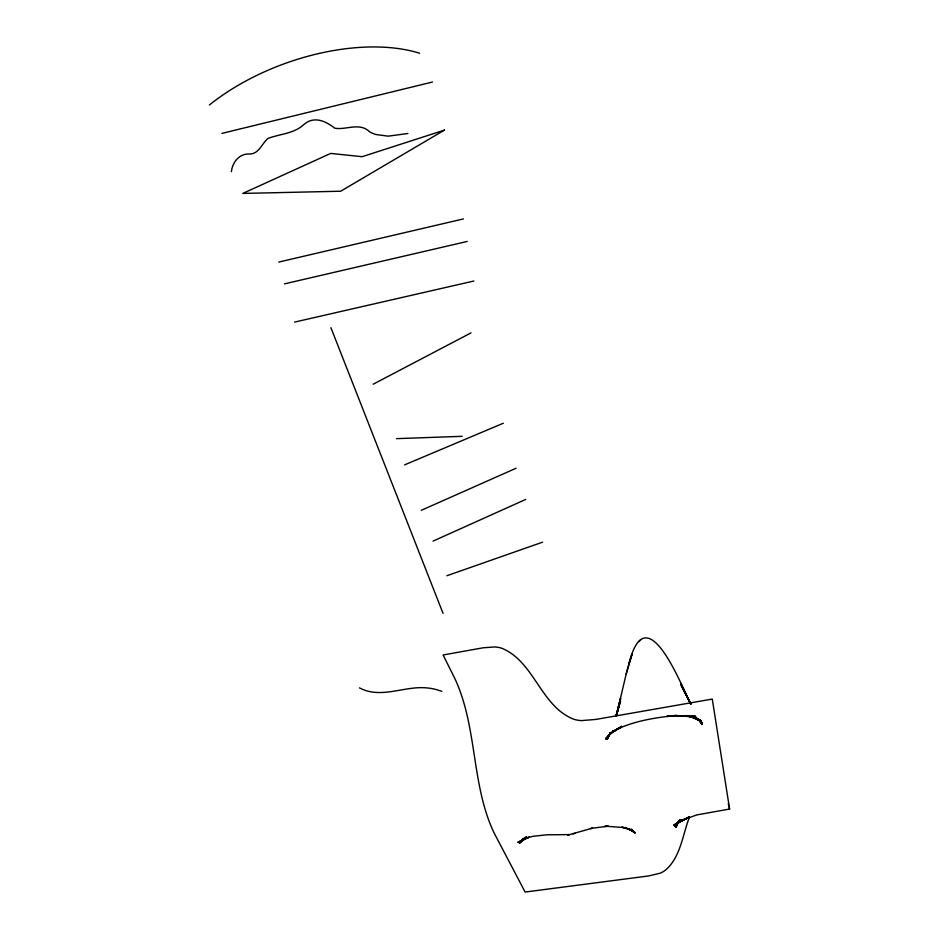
<?xml version="1.0" encoding="UTF-8"?>
<svg xmlns="http://www.w3.org/2000/svg" width="939" height="939" viewBox="0 0 939 939"><rect width="100%" height="100%" fill="white"/><g stroke="black" fill="none" stroke-linecap="round" stroke-linejoin="round"><path stroke-width="1.41" d="M231.405 171.684C232.297 162.717 238.929 153.902 248.542 153.984C258.53 154.841 261.641 144.019 267.721 138.538C279.47 133.948 293.109 133.948 303.238 125.11C313.473 115.462 325.457 120.861 334.707 128.197C346.338 130.228 359.602 121.953 369.708 131.871A27.771 16.749 44.8 0 0 375.858 134.5L388.206 136.167L407.902 133.491M690.94 704.367C680.529 683.968 646.325 595.044 629.107 663.192L632.041 654.237L626.172 674.026L616.324 715.847M616.301 715.988L620.573 698.311L616.125 716.011M616.207 715.952L620.526 699.402L616.066 716.199M626.172 674.026L629.001 663.591M616.16 716.222L620.538 700.917L616.101 716.422M689.484 817.106C682.442 834.959 680.787 857.178 665.27 870.289A23.804 20.142 -5.3 0 1 659.882 873.282L648.614 875.946L525.136 892.05L494.008 832.787C471.014 784.241 477.599 726.763 454.664 678.158L443.102 654.976L483.162 647.793L494.419 646.959A29.391 22.325 -18.1 0 1 501.32 648.063C534.502 661.173 540.512 706.515 574.011 719.333A30.212 23.581 -14.4 0 0 581.382 720.612L595.713 719.438L712.278 699.074L729.603 809.042L696.949 814.888L681.315 820.428L689.144 817.13L673.979 824.888L689.156 816.918L674.179 825.287L681.632 820.369L674.261 825.451L681.667 820.205L674.355 825.592L681.679 820.017L674.425 825.71L681.691 819.817L674.566 825.897L680.693 820.31L674.636 825.968L680.705 820.111L674.695 826.038L680.716 819.9L674.765 826.097L679.989 820.299L674.859 826.179L680.012 819.923L674.977 826.273L680.036 819.724L675.341 826.602L678.92 820.592M678.838 821.12L675.88 827.447L678.733 821.109M607.134 739.474L610.655 732.479L606.993 739.392L610.55 732.69L606.852 739.322L610.456 732.913L606.711 739.263L610.362 733.148L606.582 739.216L610.268 733.371L606.441 739.157L610.174 733.605L606.301 739.099L610.08 733.829L606.16 739.04L609.986 734.052L605.573 738.688L613.554 730.753L609.188 734.873L621.583 726.164M678.075 822.235L675.634 826.977L678.944 820.639L675.552 826.86L678.298 821.719M678.909 820.733L675.411 826.672L678.85 820.944M522.917 838.715L521.368 841.262L522.8 838.973M522.847 838.973L521.239 841.426L522.823 839.09M522.73 839.22L521.122 841.59L522.706 839.337M678.428 821.578L675.153 826.426L678.428 821.719M522.612 839.466L520.992 841.755L523.387 838.492M679.226 820.686L675.094 826.367L679.214 820.663M523.305 838.597L520.863 841.896L523.269 838.762M523.187 838.856L520.734 842.037L523.457 838.656M523.07 839.114L520.605 842.166L523.34 838.914M523.258 838.996L520.312 842.424L523.082 839.443M523.939 838.504L520.171 842.518L523.88 838.727M523.809 838.773L520.018 842.612L523.751 838.985M638.872 641.607L640.727 639.799M523.68 839.02L519.877 842.682L526.309 836.755M523.551 839.255L519.725 842.729L526.086 837.377M526.04 837.388L519.42 842.788L526.861 837.154L519.021 842.764L526.544 837.752L518.199 842.436L529.42 837.142L524.784 838.468L532.812 836.32L547.097 834.783L569.644 834.607L592.497 828.116L590.49 828.621M618.355 728.288L612.979 731.845L621.465 726.868L612.721 731.751L621.313 727.267M373.159 384.215L471.014 332.887M612.451 731.458C632.111 721.234 654.366 717.678 676.186 715.436L666.796 716.41L676.291 715.682L695.693 716.293L676.326 715.577L695.846 717.126L687.454 716.023M517.788 842.142L525.852 838.457M433.067 541.11L525.629 499.466M421.306 510.3L516.074 468.244M404.603 464.864L503.316 423.243M446.894 575.736L542.578 542.179M573.083 833.867L575.079 833.327M221.933 133.385L432.527 82.022M278.754 262.075L463.397 218.928M284.505 283.86L467.211 241.452M294.588 322.1L473.902 281.007M591.934 828.257L608.319 826.191L604.704 826.367L606.254 826.32M569.644 834.607L567.614 834.83L569.057 834.677M396.493 438.642L462.258 436.318M606.77 826.297L623.93 827.552L621.818 827.247M686.045 715.835L696.034 718.065L688.51 716.058M622.205 827.306L631.431 830.205L629.388 829.383L635.28 833.116L631.677 829.818M688.533 716.152L696.104 718.464L701.433 721.563L689.742 716.14M441.858 691.304L435.884 689.449A40.201 25.294 -2.8 0 0 419.123 687.677C399.345 688.428 378.44 698.076 359.508 687.888M689.731 716.058L696.104 718.464L701.48 721.798L696.104 718.358L701.503 722.009L696.069 718.135L701.539 722.185L696.022 717.877L701.562 722.337L695.975 717.572L701.586 722.478L698.757 719.861M629.107 829.301L624.881 827.47L629.247 829.36M698.757 719.92L701.597 722.584L698.733 719.744L701.609 722.69L699.062 719.697L701.856 724.298L699.168 719.614M631.712 829.865L633.402 831.614L631.172 829.243L633.532 831.79L631.29 829.383M699.074 719.826L701.633 722.854L699.086 719.861L701.656 722.995L699.309 719.755L701.903 724.568L699.355 719.955M699.039 719.579L701.656 722.995L699.039 719.614M699.297 719.697L701.82 724.075L699.144 719.497M690.693 703.816L681.08 684.273L690.717 703.91M681.08 684.155L690.365 703.323M729.568 809.089L729.18 807.693M330.904 327.664L443.044 613.367M728.946 806.636L728.3 803.631M209.397 104.98A158.198 84.31 -19.7 0 1 419.604 53.241M523.035 838.468L521.615 840.898L523.011 838.574M680.024 820.123L674.918 826.226L680 820.111M680.728 819.688L674.789 826.132L680.728 819.688M444.452 130.11L340.657 191.227L242.802 193.422L330.669 153.421L362.137 156.696L444.452 130.11M701.339 720.999L696.163 718.722L701.339 720.999M631.712 830.452L629.517 829.383L631.712 830.452M631.982 830.616L629.764 829.313L631.982 830.616M634.776 832.459L632.463 830.839L634.776 832.459M701.609 722.69L698.71 719.614L701.621 722.772M701.738 723.558L699.578 720.166L701.738 723.558M701.785 723.875L699.59 720.225L701.785 723.875M690.505 703.534L681.233 685.458L690.505 703.569"/></g></svg>
